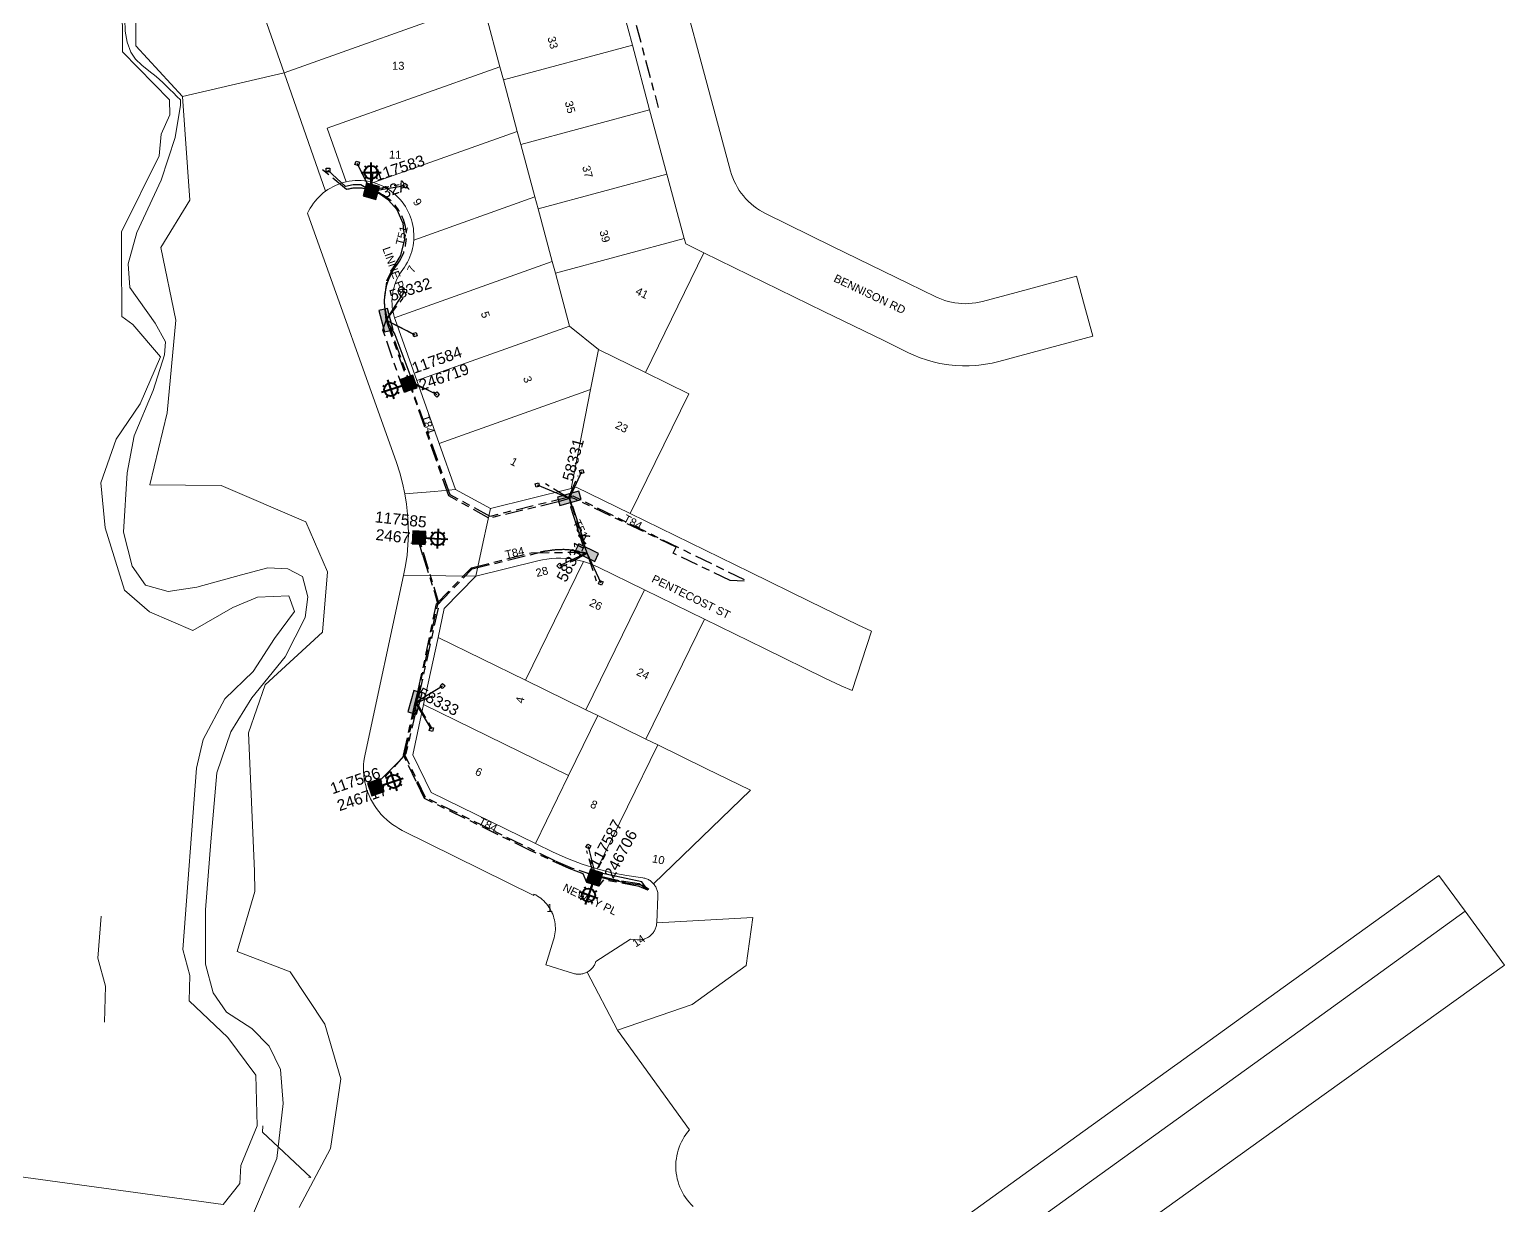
# Model space of a CAD drawing. Header units: metres. Extents: x 300929 to 302396, y 6244220 to 6246836.
# Drawn here: x 301811.8 to 302143.7, y 6244750.2 to 6245014.8 of the extents above; entities that cross this region are included whole.
import ezdxf
from ezdxf.enums import TextEntityAlignment as Align

# ---------------------------------------------------------------- set-up
doc = ezdxf.new("R2010")
doc.units = ezdxf.units.M
doc.linetypes.add('Cable Exist UG', pattern=[8.2, 4, -1.2, 1.8, -1.2])
doc.layers.get('0').update_dxf_attribs({"color": 6})
doc.layers.add('Cadastre Land Parcels_SP_EXT', color=7, linetype='Continuous', lineweight=5)
doc.layers.add('Cadastre Roads_SP_EXT', color=7, linetype='Continuous', lineweight=5)
for name, color, linetype in [('Duct_SP_EXT', 7, 'Continuous'), ('Equip_SP_SL_EXT', 7, 'Continuous'), ('Mains_LV_EXT', 7, 'Continuous'), ('Mains_LV_SL_EXT', 7, 'Continuous'), ('Services_SP_EXT', 7, 'Continuous'), ('SupportsUG_SP_LV_EXT', 7, 'Continuous'), ('SupportsUG_SP_LV_SL_EXT', 7, 'Continuous'), ('Trench_SP_EXT', 7, 'Continuous')]:
    doc.layers.add(name, color=color, linetype=linetype)
doc.styles.add('COLUMN_LABEL', font='arial.ttf')
doc.styles.add('iecARIAL', font='arial.ttf', dxfattribs={"height": 2})
doc.styles.add('POLE_LABEL', font='arial.ttf')
doc.styles.get("Standard").update_dxf_attribs({"font": 'arial.ttf'})

# ---------------------------------------------------------------- blocks, each defined once
blk = doc.blocks.new('COLUMN_EXT')
blk.add_hatch(color=256).paths.add_polyline_path([(-1.49, 1.48), (-1.49, -1.49), (1.48, -1.49), (1.48, 1.48)])
blk.add_lwpolyline([(-1.49, -1.49), (1.48, -1.49), (1.48, 1.48), (-1.49, 1.48)], close=True)
for tag, height, style, flags, p in [('STRUCTURE_PLANT_NUMBER', 0.2, 'POLE_LABEL', 9, (1.81, 0.03)), ('ASSET_NUM', 2.5, 'COLUMN_LABEL', 8, (2, 2)), ('STREET_CODE', 0.2, 'COLUMN_LABEL', 9, (1.81, -0.2))]:
    blk.add_attdef(tag, text='', height=height, dxfattribs=dict(style=style, flags=flags)).set_placement(p, align=Align.MIDDLE_LEFT)
at = {"flags": 1}
blk.add_attdef('Z', (1.81, -2.35), '', height=0.2, dxfattribs=at)
at = {"flags": 9}
for tag, p in [('COLUMN_TYPE', (1.81, -0.4)), ('OWNED_BY', (1.81, -0.6)), ('STATE', (1.81, -0.8)), ('USAGE', (1.81, -1)), ('STREETNAME', (1.81, -1.6)), ('SUBURB', (1.81, -1.8)), ('LEGEND', (1.81, -1.2)), ('LOCATION', (1.81, -1.4)), ('NOTES', (1.81, -2))]:
    blk.add_attdef(tag, text='', height=0.2, dxfattribs=at).set_placement(p, align=Align.MIDDLE_LEFT)
blk = doc.blocks.new('PILLAR_EXT')
blk.add_hatch(color=256).paths.add_polyline_path([(-2.475, 0.99), (-2.475, -0.99), (2.475, -0.99), (2.475, 0.99)])
blk.add_lwpolyline([(-2.475, -0.99), (2.475, -0.99), (2.475, 0.99), (-2.475, 0.99)], close=True)
at = {"style": 'iecARIAL', "flags": 8}
blk.add_attdef('ASSET_NUM', (1.5, 3.5), '', height=2.5, dxfattribs=at)
for tag, p, flags in [('OWNED_BY', (0, -0.2), 9), ('STATE', (0, -0.4), 9), ('SUPPORT_TYPE', (0, -0.6), 9), ('STREETNAME', (0, -1.8), 9), ('SUBURB', (0, -2), 1), ('USAGE', (0, -0.8), 9), ('LEGEND', (0, -1), 9), ('LOCATION', (0, -1.2), 9), ('NOTES', (0, -1.4), 9), ('PARENT', (0, -1.6), 9)]:
    blk.add_attdef(tag, p, '', height=0.2, dxfattribs=dict(flags=flags))
blk = doc.blocks.new('*U53')
at = {"lineweight": 40}
for p, q in [((-2.25, 4.22), (2.25, 4.22)), ((-1.46, 5.68), (-1.06, 5.28)), ((0, 1.97), (0, 6.47)), ((1.46, 5.68), (1.06, 5.28)), ((-1.46, 2.76), (-1.06, 3.16)), ((0, 0), (0, 2.72)), ((1.46, 2.76), (1.06, 3.16))]:
    blk.add_line(p, q, dxfattribs=at)
blk.add_circle((0, 4.22), 1.5, dxfattribs=at)
at = {"style": 'iecARIAL', "flags": 8}
blk.add_attdef('ASSET_NUM', (1.5, 1.5), '', height=2.5, dxfattribs=at)
for tag, p, height, flags in [('OPERATING_VOLTAGE', (0.98, -1.65), 0.2, 9), ('ORIENTATION', (0.98, -1.85), 0.2, 9), ('OWNED_BY', (0.98, -2.05), 0.2, 9), ('STATE', (0.98, -2.25), 0.2, 9), ('CONSTRUCTED_VOLTAGE', (0.98, -0.65), 0.2, 9), ('CONTROL_TYPE', (0.98, -0.85), 0.2, 9), ('LANTERN_PURPOSE', (0.98, -1.05), 0.2, 9), ('LANTERN_TYPE', (0.98, -1.25), 0.2, 9), ('NO_PHASES', (0.98, -1.45), 0.2, 9), ('USAGE', (0.98, -2.45), 0.2, 9), ('CEXIST', (0.98, -2.65), 0.2, 9), ('CNEW', (0.98, -2.85), 0.2, 9), ('CNUMBER', (0.98, -3.05), 0.2, 9), ('CREMOVE', (0.98, -3.25), 0.2, 9), ('CREPLACE', (0.98, -3.45), 0.2, 9), ('LNUMBER', (2.18, -3.25), 2.5, 8), ('LKINGHEIGHT', (0.98, -3.65), 0.2, 9), ('LBRACKET', (0.98, -3.85), 0.2, 9), ('LBRACKETVOCAB', (0.98, -4.05), 0.2, 9), ('LCATEGORY', (0.98, -4.25), 0.2, 9), ('LCHARGE1', (0.98, -4.45), 0.2, 9), ('LCHARGE1PERCENT', (0.98, -4.65), 0.2, 9), ('LCHARGE2', (0.98, -4.85), 0.2, 9), ('LCHARGE2PERCENT', (0.98, -5.05), 0.2, 9), ('LCHARGE3', (0.98, -5.25), 0.2, 9), ('LCHARGE3PERCENT', (0.98, -5.45), 0.2, 9), ('LEXIST', (0.98, -5.65), 0.2, 9), ('LLAMP', (0.98, -5.85), 0.2, 9), ('LLAMPVOCAB', (0.98, -6.05), 0.2, 9), ('LMAST', (0.98, -6.25), 0.2, 9), ('LMASTVOCAB', (0.98, -6.45), 0.2, 9), ('LNEW', (0.98, -6.65), 0.2, 9), ('STREETNAME', (0.98, -9.25), 0.2, 9), ('SUBURB', (0.98, -9.45), 0.2, 1), ('LANTNUMBER', (0.98, -6.85), 0.2, 9), ('LOUTREACH', (0.98, -7.25), 0.2, 9), ('LOUTREACHVOCAB', (0.98, -7.45), 0.2, 9), ('LRATECODE', (0.98, -7.65), 0.2, 9), ('LREMOVE', (0.98, -7.85), 0.2, 9), ('LREPLACE', (0.98, -8.05), 0.2, 9), ('LTYPE', (0.98, -8.25), 0.2, 9), ('LTYPEVOCAB', (0.98, -8.45), 0.2, 9), ('LEGEND', (0.98, -8.65), 0.2, 9), ('LOCATION', (0.98, -8.85), 0.2, 9), ('NOTES', (0.98, -9.05), 0.2, 9)]:
    blk.add_attdef(tag, p, '', height=height, dxfattribs=dict(flags=flags))
blk = doc.blocks.new('CCP_EXT')
blk.add_wipeout([(0, 0.57), (0.57, 0), (0, -0.57), (-0.57, 0)])
blk.add_lwpolyline([(-0.57, 0), (0, 0.57), (0.57, 0), (0, -0.57), (-0.57, 0)])
at = {"flags": 1}
blk.add_attdef('Z', (0, 0), '', height=0.2, dxfattribs=at)
at = {"flags": 9}
for tag, p in [('CCP_TYPE', (0, 0)), ('CONSTRUCTED_VOLTAGE', (0, -0.2)), ('OPERATING_VOLTAGE', (0, -0.6)), ('ORIENTATION', (0, -0.8)), ('OWNED_BY', (0, -1)), ('STATE', (0, -1.8)), ('NO_PHASES', (0, -0.4)), ('USAGE', (0, -1.2)), ('LEGEND', (0, -1.4)), ('LIFE_SUPPORT', (0, -1.6)), ('NOTES', (0, -2))]:
    blk.add_attdef(tag, text='', height=0.2, dxfattribs=at).set_placement(p, align=Align.MIDDLE_LEFT)

msp = doc.modelspace()

# ---------------------------------------------------------------- linework, layer by layer
at = {"layer": 'Cadastre Land Parcels_SP_EXT', "linetype": 'Continuous'}
for points in [[(301835.82, 6245021.84), (301835.76, 6245011.13), (301846.3, 6244999.69), (301869.12, 6245005.05), (301858.38, 6245035.63)], [(301550.68, 6244792.12), (301855.44, 6244750.39), (301859.14, 6244755.14), (301859.36, 6244759.14), (301863.08, 6244768.12), (301862.76, 6244779.51), (301856.5, 6244787.99), (301847.73, 6244796.22), (301847.92, 6244801.93), (301846.31, 6244807.8), (301849.42, 6244848.57), (301850.89, 6244855), (301855.81, 6244864.2), (301862.2, 6244870.33), (301866.95, 6244877.72), (301871.44, 6244883.81), (301870.17, 6244887.38), (301863.17, 6244887.05), (301857.61, 6244884.74), (301848.61, 6244879.56), (301838.83, 6244883.77), (301833.23, 6244888.66), (301828.86, 6244902.68), (301827.86, 6244912.77), (301831.37, 6244922.64), (301836.72, 6244930.54), (301841.31, 6244941.13), (301835.07, 6244948.42), (301832.64, 6244950.17), (301832.57, 6244963.57), (301832.56, 6244969.27), (301841.03, 6244986.34), (301841.44, 6244991.25), (301843.45, 6244995.59), (301843.33, 6244998.95), (301832.75, 6245009.77), (301832.69, 6245022.2)], [(301872.54, 6244749.75), (301879.53, 6244763.02), (301881.87, 6244778.68), (301878.32, 6244790.95), (301870.49, 6244802.73), (301858.6, 6244807.29), (301862.55, 6244820.79), (301862.44, 6244825.37), (301861.12, 6244856.51), (301864.89, 6244867.36), (301877.77, 6244879.18), (301878.88, 6244892.77), (301874.01, 6244904.03), (301874.01, 6244904.03), (301854.93, 6244912.18), (301838.92, 6244912.36), (301842.82, 6244928.56), (301844.78, 6244949.36), (301841.4, 6244965.72), (301847.88, 6244976.37), (301846.3, 6244999.69), (301835.76, 6245011.13), (301835.82, 6245021.84)], [(301833.29, 6245017.09), (301833.37, 6245014.44), (301833.82, 6245011.91), (301834.64, 6245009.69), (301835.7, 6245008.13), (301837.09, 6245006.74), (301838.68, 6245005.45), (301840.31, 6245004.18), (301841.83, 6245002.85), (301842.63, 6245002.08), (301843.42, 6245001.3), (301844.21, 6245000.52), (301845, 6244999.74), (301845.79, 6244998.96), (301845.82, 6244997.75), (301844.64, 6244990.48), (301841.49, 6244980.87), (301835.98, 6244969.09), (301834.01, 6244962.02), (301834.4, 6244956.72), (301840.09, 6244948.67), (301842.45, 6244944.54), (301842.25, 6244941.6), (301839.69, 6244933.55), (301835.36, 6244923.34), (301833.79, 6244915.06), (301833, 6244901.71), (301834.96, 6244894.05), (301837.91, 6244889.73), (301843.02, 6244888.36), (301849.51, 6244889.33), (301859.53, 6244892.08), (301865.43, 6244893.64), (301869.96, 6244893.44), (301873.3, 6244891.68), (301874.47, 6244887.16), (301873.88, 6244882.45), (301869.35, 6244873.61), (301861.88, 6244864.39), (301857.15, 6244856.74), (301854, 6244847.51), (301852.62, 6244832), (301851.43, 6244816.69), (301851.42, 6244804.51), (301853.19, 6244798.03), (301856.13, 6244793.71), (301861.83, 6244789.98), (301865.76, 6244786.05), (301868.31, 6244780.75), (301868.9, 6244773.09), (301867.52, 6244760.72), (301861.45, 6244746.51)], [(301961.12, 6244749.98), (301960.65, 6244750.45), (301960.22, 6244750.94), (301959.81, 6244751.45), (301959.42, 6244751.98), (301959.07, 6244752.53), (301958.74, 6244753.1), (301958.44, 6244753.69), (301958.18, 6244754.29), (301957.95, 6244754.9), (301957.75, 6244755.53), (301957.58, 6244756.16), (301957.45, 6244756.8), (301957.35, 6244757.45), (301957.28, 6244758.11), (301957.25, 6244758.76), (301957.26, 6244759.42), (301957.29, 6244760.07), (301957.37, 6244760.72), (301957.47, 6244761.37), (301957.61, 6244762.01), (301957.78, 6244762.64), (301957.99, 6244763.27), (301958.23, 6244763.88), (301958.5, 6244764.48), (301958.8, 6244765.06), (301959.13, 6244765.63), (301959.5, 6244766.17), (301959.88, 6244766.7), (301960.3, 6244767.21), (301944.15, 6244789.61), (301937.32, 6244802.69), (301937.13, 6244802.59), (301936.93, 6244802.51), (301936.74, 6244802.44), (301936.54, 6244802.37), (301936.33, 6244802.32), (301936.13, 6244802.28), (301935.92, 6244802.25), (301935.71, 6244802.22), (301935.5, 6244802.22), (301935.29, 6244802.22), (301935.08, 6244802.23), (301934.87, 6244802.25), (301934.67, 6244802.29), (301934.46, 6244802.33), (301934.26, 6244802.39), (301928.04, 6244804.3), (301929.77, 6244809.95), (301929.89, 6244810.39), (301929.99, 6244810.83), (301930.07, 6244811.27), (301930.13, 6244811.72), (301930.16, 6244812.17), (301930.16, 6244812.63), (301930.14, 6244813.08), (301930.1, 6244813.53), (301930.04, 6244813.98), (301929.95, 6244814.42), (301929.84, 6244814.86), (301929.71, 6244815.29), (301929.55, 6244815.71), (301929.37, 6244816.13), (301929.17, 6244816.53), (301928.95, 6244816.93), (301928.71, 6244817.31), (301928.45, 6244817.68), (301928.17, 6244818.03), (301927.87, 6244818.37), (301927.55, 6244818.7), (301927.22, 6244819), (301926.87, 6244819.29), (301926.51, 6244819.56), (301926.13, 6244819.81), (301925.75, 6244820.04), (301925.34, 6244820.25), (301925.28, 6244819.91), (301895.71, 6244834.58), (301895.71, 6244834.58), (301894.96, 6244834.98), (301894.23, 6244835.42), (301893.53, 6244835.9), (301892.85, 6244836.42), (301892.21, 6244836.97), (301891.59, 6244837.55), (301891, 6244838.17), (301890.45, 6244838.82), (301889.93, 6244839.49), (301889.45, 6244840.2), (301889.01, 6244840.92), (301888.6, 6244841.67), (301888.26, 6244842.39), (301887.96, 6244843.13), (301887.7, 6244843.88), (301887.48, 6244844.65), (301887.29, 6244845.42), (301887.15, 6244846.2), (301887.06, 6244846.99), (301887, 6244847.79), (301886.99, 6244848.58), (301887.01, 6244849.38), (301887.09, 6244850.17), (301887.2, 6244850.96), (301887.35, 6244851.74), (301896.02, 6244891.95), (301896.46, 6244894.21), (301896.79, 6244896.5), (301896.99, 6244898.8), (301897.09, 6244901.11), (301897.06, 6244903.41), (301896.92, 6244905.72), (301896.66, 6244908.01), (301896.29, 6244910.29), (301895.78, 6244912.67), (301895.14, 6244915.03), (301894.39, 6244917.35), (301874.4, 6244973.43), (301874.68, 6244974.02), (301874.99, 6244974.59), (301875.34, 6244975.14), (301875.71, 6244975.67), (301876.11, 6244976.19), (301876.53, 6244976.68), (301876.98, 6244977.15), (301877.45, 6244977.6), (301877.95, 6244978.02), (301878.47, 6244978.42), (301869.12, 6245005.05), (301846.3, 6244999.69), (301847.88, 6244976.37), (301841.4, 6244965.72), (301844.78, 6244949.36), (301842.82, 6244928.56), (301838.92, 6244912.36), (301854.93, 6244912.18), (301874.01, 6244904.03), (301878.88, 6244892.77), (301877.77, 6244879.18), (301864.89, 6244867.36), (301861.12, 6244856.51), (301862.44, 6244825.37), (301862.55, 6244820.79), (301858.6, 6244807.29), (301870.49, 6244802.73), (301878.32, 6244790.95), (301881.87, 6244778.68), (301879.53, 6244763.02), (301872.54, 6244749.75)], [(301946.92, 6244680.9), (302099.04, 6244790.56), (302134.86, 6244816.39), (302128.93, 6244824.45), (302096.27, 6244800.92), (302093.92, 6244799.23), (302070.23, 6244782.16), (302069.46, 6244781.6), (302047.5, 6244765.78), (302035.33, 6244757.01), (302023.16, 6244748.24)], [(301968.19, 6244678.23), (302103.12, 6244775.14), (302103.66, 6244775.53), (302143.69, 6244804.27), (302134.86, 6244816.39), (302099.04, 6244790.56), (301946.92, 6244680.9)], [(301828.69, 6244791.4), (301828.96, 6244799.55), (301827.23, 6244805.85), (301827.95, 6244815.27)], [(301874.63, 6244756.54), (301875.16, 6244756.47), (301864.28, 6244766.69), (301864.32, 6244768.12)]]:
    msp.add_lwpolyline(points, dxfattribs=at)
for points in [[(301892.48, 6245029.29), (301866.97, 6245020.22), (301861.21, 6245036.63), (301860.61, 6245036.35), (301860, 6245036.11), (301859.38, 6245035.9), (301858.76, 6245035.72), (301858.38, 6245035.63), (301869.12, 6245005.05), (301913.77, 6245020.94), (301910.68, 6245032.44), (301909.87, 6245035.46), (301892.48, 6245029.29)], [(301918.47, 6245003.44), (301947.47, 6245011.23), (301943.57, 6245025.73), (301914.58, 6245017.94), (301917.68, 6245006.4), (301918.47, 6245003.44)], [(301914.58, 6245017.94), (301913.77, 6245020.94), (301869.12, 6245005.05), (301878.47, 6244978.42), (301878.99, 6244978.78), (301879.53, 6244979.11), (301880.08, 6244979.41), (301880.66, 6244979.69), (301881.24, 6244979.93), (301881.84, 6244980.15), (301882.44, 6244980.34), (301883.06, 6244980.49), (301878.81, 6244992.56), (301917.68, 6245006.4), (301914.58, 6245017.94)], [(301922.37, 6244988.94), (301951.36, 6244996.73), (301947.47, 6245011.23), (301918.47, 6245003.44), (301921.59, 6244991.85), (301922.37, 6244988.94)], [(301918.47, 6245003.44), (301917.68, 6245006.4), (301878.81, 6244992.56), (301883.06, 6244980.49), (301883.74, 6244980.63), (301884.42, 6244980.72), (301885.11, 6244980.78), (301885.8, 6244980.8), (301886.49, 6244980.78), (301887.18, 6244980.72), (301887.86, 6244980.63), (301888.54, 6244980.5), (301889.21, 6244980.33), (301921.59, 6244991.85), (301918.47, 6245003.44)], [(301955.26, 6244982.23), (301951.36, 6244996.73), (301922.37, 6244988.94), (301925.55, 6244977.11), (301926.27, 6244974.45), (301955.26, 6244982.23)], [(301922.37, 6244988.94), (301921.59, 6244991.85), (301889.21, 6244980.33), (301889.83, 6244980.13), (301890.45, 6244979.91), (301891.05, 6244979.65), (301891.64, 6244979.36), (301892.22, 6244979.04), (301892.77, 6244978.69), (301893.31, 6244978.3), (301893.82, 6244977.9), (301894.32, 6244977.46), (301894.79, 6244977), (301895.23, 6244976.52), (301895.65, 6244976.01), (301896.04, 6244975.49), (301896.41, 6244974.94), (301896.74, 6244974.37), (301897.05, 6244973.79), (301897.32, 6244973.19), (301897.56, 6244972.58), (301897.77, 6244971.96), (301897.95, 6244971.33), (301898.09, 6244970.68), (301898.2, 6244970.04), (301898.27, 6244969.38), (301898.32, 6244968.73), (301898.32, 6244968.07), (301898.29, 6244967.41), (301925.55, 6244977.11), (301922.37, 6244988.94)], [(301959.16, 6244967.74), (301955.26, 6244982.23), (301926.27, 6244974.45), (301929.46, 6244962.57), (301930.17, 6244959.95), (301959.16, 6244967.74)], [(301929.46, 6244962.57), (301926.27, 6244974.45), (301925.55, 6244977.11), (301898.29, 6244967.41), (301898.23, 6244966.76), (301898.13, 6244966.12), (301898, 6244965.47), (301897.84, 6244964.84), (301897.64, 6244964.22), (301897.41, 6244963.6), (301897.15, 6244963), (301896.86, 6244962.42), (301896.54, 6244961.85), (301896.19, 6244961.3), (301895.44, 6244960.25), (301895.1, 6244959.71), (301894.79, 6244959.16), (301894.51, 6244958.59), (301894.26, 6244958.01), (301894.04, 6244957.41), (301893.85, 6244956.81), (301893.69, 6244956.19), (301893.57, 6244955.57), (301893.48, 6244954.94), (301893.42, 6244954.31), (301893.39, 6244953.68), (301893.4, 6244953.04), (301893.45, 6244952.41), (301893.52, 6244951.78), (301893.63, 6244951.16), (301893.78, 6244950.54), (301893.95, 6244949.93), (301929.46, 6244962.57)], [(301963.58, 6244964.56), (301959.47, 6244966.57), (301959.16, 6244967.74), (301930.17, 6244959.95), (301933.37, 6244948.03), (301939.83, 6244942.79), (301950.4, 6244937.62), (301963.58, 6244964.56)], [(301898.98, 6244935.78), (301933.37, 6244948.03), (301930.17, 6244959.95), (301929.46, 6244962.57), (301893.95, 6244949.93), (301894.09, 6244949.51), (301898.98, 6244935.78)], [(301939.83, 6244942.79), (301933.37, 6244948.03), (301898.98, 6244935.78), (301904.02, 6244921.64), (301938.06, 6244933.77), (301939.83, 6244942.79)], [(301950.4, 6244937.62), (301939.83, 6244942.79), (301938.06, 6244933.77), (301933.69, 6244911.5), (301934.87, 6244911.79), (301946.98, 6244905.87), (301960.17, 6244932.84), (301950.4, 6244937.62)], [(301933.69, 6244911.5), (301938.06, 6244933.77), (301904.02, 6244921.64), (301907.71, 6244911.27), (301915.56, 6244907.04), (301933.69, 6244911.5)], [(301936.5, 6244895.05), (301935.49, 6244895.31), (301934.47, 6244895.51), (301933.45, 6244895.67), (301932.41, 6244895.77), (301931.37, 6244895.81), (301930.33, 6244895.81), (301929.29, 6244895.74), (301928.26, 6244895.63), (301927.23, 6244895.46), (301926.22, 6244895.24), (301912.26, 6244891.8), (301905.17, 6244884.5), (301903.76, 6244877.98), (301923.45, 6244868.36), (301936.5, 6244895.05)], [(301950.21, 6244888.69), (301939.8, 6244893.78), (301938.73, 6244894.27), (301937.63, 6244894.69), (301936.5, 6244895.05), (301923.45, 6244868.36), (301937.03, 6244861.72), (301950.21, 6244888.69)], [(301950.51, 6244855.13), (301963.7, 6244882.09), (301950.21, 6244888.69), (301937.03, 6244861.72), (301939.72, 6244860.4), (301950.51, 6244855.13)], [(301933.13, 6244846.92), (301939.72, 6244860.4), (301937.03, 6244861.72), (301923.45, 6244868.36), (301903.76, 6244877.98), (301900.5, 6244862.87), (301933.13, 6244846.92)], [(301933.13, 6244846.92), (301900.5, 6244862.87), (301898.07, 6244851.61), (301902.2, 6244843.1), (301925.66, 6244831.63), (301933.13, 6244846.92)], [(301953.21, 6244853.81), (301950.51, 6244855.13), (301939.72, 6244860.4), (301933.13, 6244846.92), (301925.66, 6244831.63), (301929.64, 6244829.69), (301932.87, 6244828.23), (301936.18, 6244826.96), (301939.56, 6244825.89), (301953.21, 6244853.81)], [(301963.99, 6244848.53), (301953.21, 6244853.81), (301939.56, 6244825.89), (301942.88, 6244825.04), (301946.25, 6244824.39), (301949.86, 6244823.9), (301950.07, 6244823.86), (301950.28, 6244823.81), (301950.49, 6244823.74), (301950.69, 6244823.67), (301950.89, 6244823.59), (301951.08, 6244823.49), (301951.27, 6244823.39), (301951.45, 6244823.27), (301951.63, 6244823.14), (301951.8, 6244823.01), (301951.96, 6244822.87), (301952.11, 6244822.72), (301952.26, 6244822.56), (301974.04, 6244843.62), (301963.99, 6244848.53)], [(301973.11, 6244804.18), (301974.61, 6244814.94), (301952.96, 6244813.77), (301952.94, 6244813.56), (301952.92, 6244813.35), (301952.88, 6244813.14), (301952.84, 6244812.94), (301952.78, 6244812.74), (301952.71, 6244812.54), (301952.63, 6244812.34), (301952.54, 6244812.15), (301952.44, 6244811.97), (301952.33, 6244811.79), (301952.22, 6244811.61), (301952.09, 6244811.45), (301951.95, 6244811.29), (301951.81, 6244811.13), (301951.66, 6244810.99), (301951.5, 6244810.85), (301951.33, 6244810.72), (301951.16, 6244810.6), (301950.98, 6244810.49), (301950.8, 6244810.39), (301950.61, 6244810.3), (301950.42, 6244810.22), (301950.22, 6244810.14), (301950.02, 6244810.08), (301949.81, 6244810.03), (301949.61, 6244809.99), (301949.4, 6244809.97), (301949.19, 6244809.95), (301948.98, 6244809.94), (301948.77, 6244809.95), (301948.56, 6244809.96), (301947.03, 6244810.13), (301939.25, 6244805.04), (301939.19, 6244804.85), (301939.11, 6244804.65), (301939.02, 6244804.46), (301938.93, 6244804.28), (301938.82, 6244804.1), (301938.71, 6244803.92), (301938.58, 6244803.75), (301938.45, 6244803.59), (301938.31, 6244803.44), (301938.16, 6244803.29), (301938.01, 6244803.15), (301937.84, 6244803.02), (301937.67, 6244802.9), (301937.5, 6244802.79), (301937.32, 6244802.69), (301944.15, 6244789.61), (301960.94, 6244795.4), (301973.11, 6244804.18)]]:
    msp.add_lwpolyline(points, close=True, dxfattribs=at)
at = {"layer": 'Cadastre Roads_SP_EXT', "linetype": 'Continuous'}
msp.add_lwpolyline([(301943.57, 6245025.73), (301947.47, 6245011.23), (301951.36, 6244996.73), (301955.26, 6244982.23), (301959.16, 6244967.74), (301959.47, 6244966.57), (301963.58, 6244964.56), (301977.06, 6244957.96), (301990.55, 6244951.36), (302004.03, 6244944.77), (302009.63, 6244942.03), (302010.83, 6244941.48), (302012.24, 6244940.91), (302013.68, 6244940.42), (302015.14, 6244940), (302016.62, 6244939.66), (302018.12, 6244939.4), (302018.69, 6244939.32), (302020.21, 6244939.17), (302021.72, 6244939.09), (302023.24, 6244939.1), (302024.76, 6244939.18), (302025.45, 6244939.25), (302026.95, 6244939.45), (302028.45, 6244939.73), (302029.92, 6244940.08), (302039.38, 6244942.63), (302051.08, 6244945.79), (302049.23, 6244952.63), (302047.43, 6244959.31), (302033.82, 6244955.64), (302026.27, 6244953.61), (302025.51, 6244953.42), (302024.74, 6244953.28), (302023.96, 6244953.18), (302023.17, 6244953.11), (302022.39, 6244953.09), (302021.6, 6244953.11), (302020.82, 6244953.17), (302020.04, 6244953.27), (302019.27, 6244953.42), (302018.5, 6244953.6), (302017.75, 6244953.82), (302017.01, 6244954.08), (302016.28, 6244954.38), (302015.77, 6244954.62), (302009.59, 6244957.65), (301992.53, 6244965.99), (301977.46, 6244973.36), (301976.76, 6244973.72), (301976.08, 6244974.12), (301975.43, 6244974.56), (301974.8, 6244975.03), (301974.19, 6244975.53), (301973.61, 6244976.06), (301973.51, 6244976.17), (301972.96, 6244976.73), (301972.45, 6244977.33), (301971.96, 6244977.95), (301971.52, 6244978.59), (301971.1, 6244979.26), (301970.72, 6244979.95), (301970.38, 6244980.66), (301970.07, 6244981.38), (301969.81, 6244982.12), (301969.58, 6244982.87), (301965.83, 6244996.82), (301961.94, 6245011.32), (301958.04, 6245025.81)], dxfattribs=at)
at = {"layer": 'Duct_SP_EXT'}
for p, q in [((301933.54, 6244907.38), (301933.77, 6244907.45)), ((301933.54, 6244907.38), (301936.24, 6244898.95)), ((301933.99, 6244907.53), (301933.77, 6244907.45)), ((301933.99, 6244907.53), (301936.7, 6244899.1)), ((301936.24, 6244898.95), (301936.47, 6244899.03)), ((301936.7, 6244899.1), (301936.47, 6244899.03))]:
    msp.add_line(p, q, dxfattribs=at)
at = {"layer": 'Mains_LV_EXT', "linetype": 'Cable Exist UG'}
for points in [[(301937.67, 6245055.37), (301953.29, 6244997.26)], [(301933.31, 6244909.28), (301937.22, 6244897.06)]]:
    msp.add_lwpolyline(points, dxfattribs=at)
at = {"layer": 'Mains_LV_SL_EXT', "linetype": 'Cable Exist UG'}
for points in [[(301898.6, 6244863.37), (301898.73, 6244861.47), (301896.53, 6244851.88), (301889.78, 6244844.26)], [(301950.97, 6244821.1), (301949, 6244822.52), (301944.54, 6244823.21), (301940.52, 6244824.12), (301938.97, 6244824)]]:
    msp.add_lwpolyline(points, dxfattribs=at)
at = {"layer": 'Trench_SP_EXT', "linetype": 'Cable Exist UG'}
for points in [[(301888.77, 6244978.7), (301889.29, 6244984.03)], [(301889, 6244978.62), (301886.93, 6244979.04)], [(301892.43, 6244949.26), (301891.78, 6244952.31), (301891.72, 6244953.86), (301891.84, 6244955.35), (301892.25, 6244957.3), (301892.78, 6244958.82), (301893.55, 6244960.39)], [(301933.16, 6244909.54), (301933.77, 6244907.45)], [(301899.11, 6244900.34), (301900.3, 6244896.44)], [(301936.47, 6244899.03), (301937.31, 6244896.86)], [(301900.3, 6244896.44), (301902.95, 6244888.16)], [(301935.56, 6244897.27), (301936.43, 6244896.98), (301937.31, 6244896.86)], [(301902.95, 6244888.16), (301903.69, 6244885.43)], [(301891.8, 6244846.96), (301895.25, 6244850.46)], [(301895.25, 6244850.46), (301896.31, 6244851.57)], [(301889.43, 6244844.65), (301891.8, 6244846.96)]]:
    msp.add_lwpolyline(points, dxfattribs=at)
for points in [[(301886.93, 6244979.04, 0.098269), (301883.2, 6244978.78)], [(301890.81, 6244977.88, 0.039665), (301888.77, 6244978.7)], [(301892.55, 6244976.75, 0.028447), (301890.81, 6244977.88)], [(301894.17, 6244961.35, 0.420549), (301892.55, 6244976.75)], [(301893.55, 6244960.39, 0.024705), (301894.17, 6244961.35)], [(301926.75, 6244897.16, -0.03892), (301928.31, 6244897.43)], [(301928.31, 6244897.43, -0.038999), (301930.94, 6244897.71)], [(301930.94, 6244897.71, -0.06862), (301934.63, 6244897.46)], [(301934.63, 6244897.46, -0.051476), (301935.56, 6244897.27)]]:
    msp.add_lwpolyline(points, format="xyb", dxfattribs=at)

# ---------------------------------------------------------------- block references
at = {"layer": 'Equip_SP_SL_EXT'}
ref = msp.add_blockref('*U53', (301888.69, 6244978.41), dxfattribs=at)
ref.add_attrib('ASSET_NUM', '117583', dxfattribs={"layer": '0', "height": 2.5, "rotation": 18.2891, "style": 'iecARIAL'}).set_placement((301890.19, 6244979.91), align=Align.BOTTOM_LEFT)
ref = msp.add_blockref('*U53', (301897.16, 6244935.11), dxfattribs=dict(at, rotation=108.3237411358856))
ref.add_attrib('ASSET_NUM', '117584', dxfattribs={"layer": '0', "height": 2.5, "rotation": 19.5098, "style": 'iecARIAL'}).set_placement((301898.66, 6244936.61), align=Align.BOTTOM_LEFT)
ref = msp.add_blockref('*U53', (301899.47, 6244900.43), dxfattribs=dict(at, rotation=267.0731320349984))
ref.add_attrib('ASSET_NUM', '117585', dxfattribs={"layer": '0', "height": 2.5, "rotation": 353.884, "style": 'iecARIAL'}).set_placement((301900.97, 6244901.93), align=Align.BOTTOM_RIGHT)
ref = msp.add_blockref('*U53', (301889.78, 6244844.26), dxfattribs=dict(at, rotation=288.5711615354087))
ref.add_attrib('ASSET_NUM', '117586', dxfattribs={"layer": '0', "height": 2.5, "rotation": 18.9151, "style": 'iecARIAL'}).set_placement((301891.28, 6244845.76), align=Align.BOTTOM_RIGHT)
ref = msp.add_blockref('*U53', (301938.97, 6244824), dxfattribs=dict(at, rotation=161.1309875880624))
ref.add_attrib('ASSET_NUM', '117587', dxfattribs={"layer": '0', "height": 2.5, "rotation": 61.6877, "style": 'iecARIAL'}).set_placement((301940.47, 6244825.5), align=Align.BOTTOM_LEFT)
at = {"layer": 'SupportsUG_SP_LV_EXT'}
ref = msp.add_blockref('PILLAR_EXT', (301892.05, 6244949.38), dxfattribs=dict(at, rotation=104.6962817440272))
ref.add_attrib('ASSET_NUM', '58332', dxfattribs={"layer": '0', "height": 2.5, "rotation": 18.3765, "style": 'iecARIAL'}).set_placement((301893.55, 6244952.88), align=Align.BOTTOM_LEFT)
ref = msp.add_blockref('PILLAR_EXT', (301933.31, 6244909.28), dxfattribs=dict(at, rotation=195.7025970451399))
ref.add_attrib('ASSET_NUM', '58331', dxfattribs={"layer": '0', "height": 2.5, "rotation": 74.8517, "style": 'iecARIAL'}).set_placement((301934.81, 6244912.78), align=Align.BOTTOM_LEFT)
ref = msp.add_blockref('PILLAR_EXT', (301937.22, 6244897.06), dxfattribs=dict(at, rotation=334.1619044120694))
ref.add_attrib('ASSET_NUM', '58331A', dxfattribs={"layer": '0', "height": 2.5, "rotation": 62.6209, "style": 'iecARIAL'}).set_placement((301938.72, 6244900.56), align=Align.BOTTOM_RIGHT)
ref = msp.add_blockref('PILLAR_EXT', (301898.6, 6244863.37), dxfattribs=dict(at, rotation=74.28088591747228))
ref.add_attrib('ASSET_NUM', '58333', dxfattribs={"layer": '0', "height": 2.5, "rotation": 333.1243, "style": 'iecARIAL'}).set_placement((301900.1, 6244866.87), align=Align.TOP_LEFT)
at = {"layer": 'SupportsUG_SP_LV_SL_EXT'}
ref = msp.add_blockref('COLUMN_EXT', (301888.73, 6244978.39), dxfattribs=dict(at, rotation=164.584376859415))
ref.add_attrib('ASSET_NUM', '32A', dxfattribs={"layer": '0', "height": 2.5, "rotation": 19.1744, "style": 'COLUMN_LABEL'}).set_placement((301890.73, 6244979.14), align=Align.TOP_LEFT)
ref = msp.add_blockref('COLUMN_EXT', (301897.16, 6244935.11), dxfattribs=dict(at, rotation=108.3237411358856))
ref.add_attrib('ASSET_NUM', '246719', dxfattribs={"layer": '0', "height": 2.5, "rotation": 19.5098, "style": 'COLUMN_LABEL'}).set_placement((301899.16, 6244935.86), align=Align.TOP_LEFT)
ref = msp.add_blockref('COLUMN_EXT', (301899.47, 6244900.43), dxfattribs=dict(at, rotation=267.0731320349984))
ref.add_attrib('ASSET_NUM', '246718', dxfattribs={"layer": '0', "height": 2.5, "rotation": 353.884, "style": 'COLUMN_LABEL'}).set_placement((301901.47, 6244901.18), align=Align.TOP_RIGHT)
ref = msp.add_blockref('COLUMN_EXT', (301889.78, 6244844.26), dxfattribs=dict(at, rotation=288.5711615354087))
ref.add_attrib('ASSET_NUM', '246717', dxfattribs={"layer": '0', "height": 2.5, "rotation": 18.9151, "style": 'COLUMN_LABEL'}).set_placement((301891.78, 6244845.01), align=Align.TOP_RIGHT)
ref = msp.add_blockref('COLUMN_EXT', (301938.97, 6244824), dxfattribs=dict(at, rotation=161.1309875880624))
ref.add_attrib('ASSET_NUM', '246706', dxfattribs={"layer": '0', "height": 2.5, "rotation": 61.6877, "style": 'COLUMN_LABEL'}).set_placement((301940.97, 6244824.75), align=Align.TOP_LEFT)

# ---------------------------------------------------------------- texts
at = {"layer": 'Cadastre Land Parcels_SP_EXT'}
for s, rotation, p in [('33', 284.9998, (301928.35, 6245012.95)), ('35', 284.9995, (301932.25, 6244998.44)), ('11', 358.4301, (301892.71, 6244985.76)), ('37', 284.9998, (301936.16, 6244983.89)), ('9', 303.5715, (301898, 6244976.01)), ('39', 284.9999, (301940.06, 6244969.39)), ('7', 63.5684, (301898.28, 6244959.83)), ('41', 333.8694, (301948, 6244955.32)), ('5', 289.5416, (301913.34, 6244950.96)), ('3', 289.5413, (301922.85, 6244936.4)), ('23', 333.8694, (301943.43, 6244925.17)), ('1', 331.6495, (301919.81, 6244917.04)), ('28', 13.7552, (301925.98, 6244891.58)), ('26', 333.8694, (301937.62, 6244885.22)), ('24', 333.8696, (301948.23, 6244869.61)), ('4', 77.7444, (301922.93, 6244863.04)), ('6', 333.8693, (301911.91, 6244847.23)), ('8', 335.561, (301937.83, 6244839.85)), ('10', 348.9306, (301951.79, 6244827.41)), ('14', 33.1166, (301948.22, 6244808.2))]:
    msp.add_text(s, height=1.8, rotation=rotation, dxfattribs=at).set_placement(p)
for s, p in [('13', (301893.4, 6245005.72)), ('1', (301928.18, 6244816.22))]:
    msp.add_text(s, height=1.8, dxfattribs=at).set_placement(p)
at = {"layer": 'Cadastre Roads_SP_EXT'}
for s, rotation, p in [('BENNISON RD', 334.7055, (301992.61, 6244958.16)), ('PENTECOST ST', 333.91, (301951.64, 6244890.57)), ('NEWRY PL', 334.2376, (301931.66, 6244821.1))]:
    msp.add_text(s, height=1.8, rotation=rotation, dxfattribs=at).set_placement(p)
at = {"layer": 'Mains_LV_EXT'}
for s, rotation, p in [('T51', 75.5924, (301895.93, 6244966.08)), ('T84', 287.6091, (301899.97, 6244927.74)), ('T84', 332.1363, (301945.24, 6244904.15)), ('T51', 295.6152, (301934.06, 6244903.92)), ('T84', 12.6388, (301919.07, 6244895.72)), ('T84', 332.7428, (301912.64, 6244836.02))]:
    msp.add_text(s, height=1.8, rotation=rotation, dxfattribs=at).set_placement(p)

# ---------------------------------------------------------------- next in the draw order: block references
at = {"layer": 'Services_SP_EXT'}
for p, rotation in [((301885.58, 6244984.65), 115.6476878205043), ((301878.98, 6244983.16), 135.7447738739667), ((301896.34, 6244979.65), 8.285033187135502), ((301896.29, 6244955.91), 55.86647710109312), ((301898.57, 6244946.11), 331.8831874234553), ((301936.09, 6244915.31), 60.79345950488356), ((301926.11, 6244912.28), 150.6847846528135), ((301940.35, 6244890.29), 292.1819143296273), ((301902.23, 6244857.34), 299.2261483917256), ((301937.59, 6244830.95), 103.2887153976585)]:
    msp.add_blockref('CCP_EXT', p, dxfattribs=dict(at, rotation=rotation))
for p in [(301903.46, 6244932.65), (301931.06, 6244894.11), (301904.79, 6244867.07)]:
    msp.add_blockref('CCP_EXT', p, dxfattribs=at)

# ---------------------------------------------------------------- next in the draw order: linework, layer by layer
at = {"layer": 'Cadastre Roads_SP_EXT', "linetype": 'Continuous'}
for points in [[(301889.21, 6244980.33), (301888.54, 6244980.5), (301887.86, 6244980.63), (301887.18, 6244980.72), (301886.49, 6244980.78), (301885.8, 6244980.8), (301885.11, 6244980.78), (301884.42, 6244980.72), (301883.74, 6244980.63), (301883.06, 6244980.49), (301882.44, 6244980.34), (301881.84, 6244980.15), (301881.24, 6244979.93), (301880.66, 6244979.69), (301880.08, 6244979.41), (301879.53, 6244979.11), (301878.99, 6244978.78), (301878.47, 6244978.42), (301877.95, 6244978.02), (301877.45, 6244977.6), (301876.98, 6244977.15), (301876.53, 6244976.68), (301876.11, 6244976.19), (301875.71, 6244975.67), (301875.34, 6244975.14), (301874.99, 6244974.59), (301874.68, 6244974.02), (301874.4, 6244973.43), (301894.39, 6244917.35), (301895.14, 6244915.03), (301895.78, 6244912.67), (301896.29, 6244910.29), (301902.97, 6244910.86), (301907.71, 6244911.27), (301904.02, 6244921.64), (301898.98, 6244935.78), (301894.09, 6244949.51), (301893.95, 6244949.93), (301893.78, 6244950.54), (301893.63, 6244951.16), (301893.52, 6244951.78), (301893.45, 6244952.41), (301893.4, 6244953.04), (301893.39, 6244953.68), (301893.42, 6244954.31), (301893.48, 6244954.94), (301893.57, 6244955.57), (301893.69, 6244956.19), (301893.85, 6244956.81), (301894.04, 6244957.41), (301894.26, 6244958.01), (301894.51, 6244958.59), (301894.79, 6244959.16), (301895.1, 6244959.71), (301895.44, 6244960.25), (301896.19, 6244961.3), (301896.54, 6244961.85), (301896.86, 6244962.42), (301897.15, 6244963), (301897.41, 6244963.6), (301897.64, 6244964.22), (301897.84, 6244964.84), (301898, 6244965.47), (301898.13, 6244966.12), (301898.23, 6244966.76), (301898.29, 6244967.41), (301898.32, 6244968.07), (301898.32, 6244968.73), (301898.27, 6244969.38), (301898.2, 6244970.04), (301898.09, 6244970.68), (301897.95, 6244971.33), (301897.77, 6244971.96), (301897.56, 6244972.58), (301897.32, 6244973.19), (301897.05, 6244973.79), (301896.74, 6244974.37), (301896.41, 6244974.94), (301896.04, 6244975.49), (301895.65, 6244976.01), (301895.23, 6244976.52), (301894.79, 6244977), (301894.32, 6244977.46), (301893.82, 6244977.9), (301893.31, 6244978.3), (301892.77, 6244978.69), (301892.22, 6244979.04), (301891.64, 6244979.36), (301891.05, 6244979.65), (301890.45, 6244979.91), (301889.83, 6244980.13), (301889.21, 6244980.33)], [(301946.98, 6244905.87), (301934.87, 6244911.79), (301933.69, 6244911.5), (301915.56, 6244907.04), (301913.94, 6244899.52), (301912.26, 6244891.8), (301926.22, 6244895.24), (301927.23, 6244895.46), (301928.26, 6244895.63), (301929.29, 6244895.74), (301930.33, 6244895.81), (301931.37, 6244895.81), (301932.41, 6244895.77), (301933.45, 6244895.67), (301934.47, 6244895.51), (301935.49, 6244895.31), (301936.5, 6244895.05), (301937.63, 6244894.69), (301938.73, 6244894.27), (301939.8, 6244893.78), (301950.21, 6244888.69), (301963.7, 6244882.09), (301977.18, 6244875.5), (301990.66, 6244868.9), (301992.06, 6244868.22), (301994.47, 6244867.1), (301996.91, 6244866.08), (301999.08, 6244872.72), (302001.27, 6244879.43), (301998.22, 6244880.81), (301987.43, 6244886.08), (301973.95, 6244892.68), (301960.47, 6244899.28), (301946.98, 6244905.87)], [(301912.26, 6244891.8), (301905.53, 6244891.86), (301896.02, 6244891.95), (301887.35, 6244851.74), (301887.2, 6244850.96), (301887.09, 6244850.17), (301887.01, 6244849.38), (301886.99, 6244848.58), (301887, 6244847.79), (301887.06, 6244846.99), (301887.15, 6244846.2), (301887.29, 6244845.42), (301887.48, 6244844.65), (301887.7, 6244843.88), (301887.96, 6244843.13), (301888.26, 6244842.39), (301888.6, 6244841.67), (301889.01, 6244840.92), (301889.45, 6244840.2), (301889.93, 6244839.49), (301890.45, 6244838.82), (301891, 6244838.17), (301891.59, 6244837.55), (301892.21, 6244836.97), (301892.85, 6244836.42), (301893.53, 6244835.9), (301894.23, 6244835.42), (301894.96, 6244834.98), (301895.71, 6244834.58), (301925.28, 6244819.91), (301925.34, 6244820.25), (301925.75, 6244820.04), (301926.13, 6244819.81), (301926.51, 6244819.56), (301926.87, 6244819.29), (301927.22, 6244819), (301927.55, 6244818.7), (301927.87, 6244818.37), (301928.17, 6244818.03), (301928.45, 6244817.68), (301928.71, 6244817.31), (301928.95, 6244816.93), (301929.17, 6244816.53), (301929.37, 6244816.13), (301929.55, 6244815.71), (301929.71, 6244815.29), (301929.84, 6244814.86), (301929.95, 6244814.42), (301930.04, 6244813.98), (301930.1, 6244813.53), (301930.14, 6244813.08), (301930.16, 6244812.63), (301930.16, 6244812.17), (301930.13, 6244811.72), (301930.07, 6244811.27), (301929.99, 6244810.83), (301929.89, 6244810.39), (301929.77, 6244809.95), (301928.04, 6244804.3), (301934.26, 6244802.39), (301934.46, 6244802.33), (301934.67, 6244802.29), (301934.87, 6244802.25), (301935.08, 6244802.23), (301935.29, 6244802.22), (301935.5, 6244802.22), (301935.71, 6244802.22), (301935.92, 6244802.25), (301936.13, 6244802.28), (301936.33, 6244802.32), (301936.54, 6244802.37), (301936.74, 6244802.44), (301936.93, 6244802.51), (301937.13, 6244802.59), (301937.32, 6244802.69), (301937.5, 6244802.79), (301937.67, 6244802.9), (301937.84, 6244803.02), (301938.01, 6244803.15), (301938.16, 6244803.29), (301938.31, 6244803.44), (301938.45, 6244803.59), (301938.58, 6244803.75), (301938.71, 6244803.92), (301938.82, 6244804.1), (301938.93, 6244804.28), (301939.02, 6244804.46), (301939.11, 6244804.65), (301939.19, 6244804.85), (301939.25, 6244805.04), (301947.03, 6244810.13), (301948.56, 6244809.96), (301948.77, 6244809.95), (301948.98, 6244809.94), (301949.19, 6244809.95), (301949.4, 6244809.97), (301949.61, 6244809.99), (301949.81, 6244810.03), (301950.02, 6244810.08), (301950.22, 6244810.14), (301950.42, 6244810.22), (301950.61, 6244810.3), (301950.8, 6244810.39), (301950.98, 6244810.49), (301951.16, 6244810.6), (301951.33, 6244810.72), (301951.5, 6244810.85), (301951.66, 6244810.99), (301951.81, 6244811.13), (301951.95, 6244811.29), (301952.09, 6244811.45), (301952.22, 6244811.61), (301952.33, 6244811.79), (301952.44, 6244811.97), (301952.54, 6244812.15), (301952.63, 6244812.34), (301952.71, 6244812.54), (301952.78, 6244812.74), (301952.84, 6244812.94), (301952.88, 6244813.14), (301952.92, 6244813.35), (301952.94, 6244813.56), (301952.96, 6244813.77), (301953.22, 6244819.78), (301953.22, 6244819.99), (301953.22, 6244820.21), (301953.2, 6244820.42), (301953.17, 6244820.63), (301953.12, 6244820.84), (301953.07, 6244821.05), (301953.01, 6244821.26), (301952.93, 6244821.46), (301952.84, 6244821.66), (301952.75, 6244821.85), (301952.64, 6244822.04), (301952.52, 6244822.21), (301952.4, 6244822.39), (301952.26, 6244822.56), (301952.11, 6244822.72), (301951.96, 6244822.87), (301951.8, 6244823.01), (301951.63, 6244823.14), (301951.45, 6244823.27), (301951.27, 6244823.39), (301951.08, 6244823.49), (301950.89, 6244823.59), (301950.69, 6244823.67), (301950.49, 6244823.74), (301950.28, 6244823.81), (301950.07, 6244823.86), (301949.86, 6244823.9), (301946.25, 6244824.39), (301942.88, 6244825.04), (301939.56, 6244825.89), (301936.18, 6244826.96), (301932.87, 6244828.23), (301929.64, 6244829.69), (301925.66, 6244831.63), (301902.2, 6244843.1), (301898.07, 6244851.61), (301900.5, 6244862.87), (301903.76, 6244877.98), (301905.17, 6244884.5), (301912.26, 6244891.8)]]:
    msp.add_lwpolyline(points, close=True, dxfattribs=at)
at = {"layer": 'Mains_LV_EXT', "linetype": 'Cable Exist UG'}
for points in [[(301892.05, 6244949.38), (301891.69, 6244953.96), (301892.26, 6244958.22), (301893.58, 6244961.03), (301895.42, 6244963.93), (301896.28, 6244967.61), (301895.91, 6244971.14), (301894.53, 6244974.17), (301892.6, 6244976.4), (301890.56, 6244977.82), (301888.73, 6244978.39)], [(301933.31, 6244909.28), (301930.79, 6244908.47), (301915.2, 6244904.81), (301906.19, 6244909.84), (301897.81, 6244933.76), (301896.19, 6244933.1), (301891.37, 6244947.13), (301892.05, 6244949.38)], [(301972.62, 6244890.67), (301969.51, 6244890.79), (301956.63, 6244896.95), (301957.36, 6244898.33), (301934.52, 6244909.2), (301933.89, 6244909.44), (301933.31, 6244909.28)], [(301898.6, 6244863.37), (301899.32, 6244866.05), (301903.41, 6244885.57), (301911.3, 6244893.69), (301924.73, 6244897.04), (301936.52, 6244897.19), (301937.22, 6244897.06)], [(301950.97, 6244821.1), (301949.02, 6244821.94), (301940.98, 6244823.44), (301939.82, 6244822.04), (301937.23, 6244822.86), (301936.38, 6244824.83), (301933.24, 6244825.99), (301924.62, 6244830), (301900.7, 6244841.74), (301898.85, 6244845.56), (301895.99, 6244851.51), (301898.6, 6244863.37)]]:
    msp.add_lwpolyline(points, dxfattribs=at)
at = {"layer": 'Mains_LV_SL_EXT', "linetype": 'Cable Exist UG'}
for points in [[(301892.05, 6244949.38), (301897.16, 6244935.11)], [(301898.6, 6244863.37), (301899.47, 6244864.67), (301904.04, 6244885.45), (301899.47, 6244900.43)]]:
    msp.add_lwpolyline(points, dxfattribs=at)
at = {"layer": 'Services_SP_EXT'}
for points in [[(301888.73, 6244978.39), (301886.4, 6244979.83), (301884.64, 6244979.8), (301882.95, 6244979.42), (301878.98, 6244983.16)], [(301888.73, 6244978.39), (301885.58, 6244984.65)], [(301888.73, 6244978.39), (301896.34, 6244979.65)], [(301892.05, 6244949.38), (301896.29, 6244955.91)], [(301892.05, 6244949.38), (301898.57, 6244946.11)], [(301892.05, 6244949.38), (301894.07, 6244946.19), (301898.1, 6244935.36), (301903.46, 6244932.65)], [(301933.31, 6244909.28), (301936.09, 6244915.31)], [(301933.31, 6244909.28), (301926.11, 6244912.28)], [(301937.22, 6244897.06), (301931.06, 6244894.11)], [(301937.22, 6244897.06), (301940.35, 6244890.29)], [(301898.6, 6244863.37), (301904.79, 6244867.07)], [(301898.6, 6244863.37), (301902.23, 6244857.34)], [(301950.97, 6244821.1), (301949.58, 6244822.99), (301939.02, 6244825.26), (301937.59, 6244830.95)]]:
    msp.add_lwpolyline(points, dxfattribs=at)
at = {"layer": 'Trench_SP_EXT', "linetype": 'Cable Exist UG'}
for points in [[(301883.2, 6244978.78), (301877.8, 6244983.2)], [(301888.77, 6244978.7), (301895.01, 6244979.9)], [(301892.07, 6244949.35), (301895.92, 6244954.31)], [(301892.07, 6244949.35), (301897.84, 6244946.48)], [(301933.16, 6244909.54), (301915.47, 6244905.24), (301906.47, 6244910.09), (301892.74, 6244948.33), (301892.43, 6244949.26)], [(301897.79, 6244935.12), (301903.29, 6244933.01)], [(301933.16, 6244909.3), (301927.9, 6244912.53)], [(301933.16, 6244909.54), (301935.28, 6244914.46)], [(301972.69, 6244890.92), (301934.15, 6244909.78), (301933.16, 6244909.54)], [(301898.89, 6244863.3), (301903.69, 6244885.43), (301911.47, 6244893.43), (301926.75, 6244897.16)], [(301937.31, 6244896.86), (301932.01, 6244894.05)], [(301937.31, 6244896.86), (301939.35, 6244890.73)], [(301898.89, 6244863.3), (301904.4, 6244865.61)], [(301951.18, 6244821.31), (301949.91, 6244822.15), (301945.92, 6244822.74), (301942.38, 6244823.44), (301939.27, 6244824.24), (301934, 6244826.03), (301930.22, 6244827.62), (301900.91, 6244841.98), (301896.31, 6244851.57), (301898.89, 6244863.3)], [(301898.89, 6244863.3), (301902.31, 6244857.67)], [(301938.85, 6244824.36), (301937.23, 6244829.94)]]:
    msp.add_lwpolyline(points, dxfattribs=at)

# ---------------------------------------------------------------- next in the draw order: texts
at = {"layer": 'Cadastre Roads_SP_EXT'}
msp.add_text('LINNE PL', height=1.8, rotation=289.5414, dxfattribs=at).set_placement((301891.22, 6244965.5))

doc.saveas('drawing.dxf')
